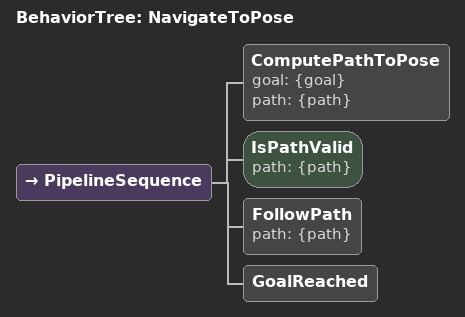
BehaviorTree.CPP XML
<root main_tree_to_execute="NavigateToPose">
  <BehaviorTree ID="NavigateToPose">
    <PipelineSequence>

      <!-- 1. 全局路径规划 -->
      <ComputePathToPose goal="{goal}" path="{path}"/>

      <!-- 2. 简单碰撞检测：检查规划出的 path 是否有效 -->
      <IsPathValid path="{path}"/>

      <!-- 4. 跟随路径 -->
      <FollowPath path="{path}"/>

      <!-- 5. 到达目标 -->
      <GoalReached/>

    </PipelineSequence>
  </BehaviorTree>
</root>
